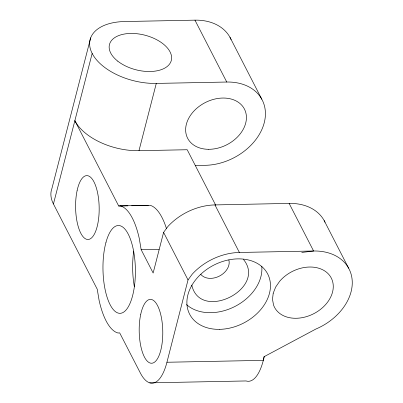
<?xml version="1.0" encoding="UTF-8"?>
<svg xmlns="http://www.w3.org/2000/svg" width="403" height="403" viewBox="0 0 403 403"><rect width="100%" height="100%" fill="white"/><g stroke="black" fill="none" stroke-linecap="round" stroke-linejoin="round"><path stroke-width="0.6" d="M263.99 356.806L263.32 360.358A51.886 19.148 88.9 0 1 246.097 380.951L149.715 382.85M166.943 362.257L188.025 279.939L192.276 274.116A51.886 38.497 -27.2 0 1 239.387 252.469L313.594 251.004A51.886 38.497 -27.2 0 1 352.257 281.757A51.886 38.497 -27.2 0 1 315.801 329.08L264.292 356.584L263.32 360.358L166.943 362.257A51.886 19.148 88.9 0 1 140.33 372.961L119.686 332.888L118.049 333.004A63.86 23.57 88.9 0 1 99.143 300.583L97.229 289.188L53.438 203.983A51.886 29.041 14.4 0 1 51.947 188.387L90.68 37.832M53.438 203.983L92.166 53.433A51.886 29.041 14.4 0 1 124.482 21.54L194.951 20.15A51.886 38.497 -27.2 0 1 231.1 39.57M127.968 205.807L118.699 205.993L74.862 120.699A51.886 29.041 14.4 0 0 138.98 150.687L156.283 83.421L226.753 82.031A51.886 38.497 -27.2 0 1 264.252 122.719A51.886 38.497 -27.2 0 1 205.323 165.316L195.435 165.507M325.025 222.26A51.886 38.497 -27.2 0 0 289.132 203.404L214.95 204.92A51.886 38.497 -27.2 0 0 167.839 226.567L163.588 232.395L153.145 273.017L141.156 249.689L139.237 238.294A63.86 23.57 88.9 0 0 120.336 205.873L118.699 205.993M301.741 252.444L313.594 251.004L289.132 203.404M138.98 150.687L187.194 149.735L215.65 205.112M120.336 205.873L150.007 205.288A63.86 23.57 88.9 0 1 166.469 228.592M131.68 205.737L148.369 205.404M141.156 249.689L159.079 249.336M243.488 259.467C267.36 288.739 200.125 322.425 191.768 285.092M230.002 37.353L261.804 99.234M324.183 220.612L348.645 268.212M194.951 20.15L226.753 82.031M214.95 204.92L239.387 252.469M264.101 356.217L264.292 356.584M163.588 232.395L188.025 279.939M134.34 286.604A43.902 16.201 88.9 0 1 133.746 251.054M156.283 83.421A51.886 29.041 14.4 0 1 92.166 53.433M261.769 266.307A43.902 32.578 -27.2 0 1 234.768 306.547A43.902 32.578 -27.2 0 1 186.498 304.567M228.864 259.965A15.964 11.848 -27.2 0 1 219.383 276.105A15.964 11.848 -27.2 0 1 200.77 274.347M273.209 293.233L272.493 299.348L273.546 305.076A31.933 23.691 -27.2 0 0 316.536 312.129A31.933 23.691 -27.2 0 0 326.752 272.428A31.933 23.691 -27.2 0 0 279.672 281.259L275.652 287.082L273.209 293.233M117.772 61.17A31.933 17.873 14.4 0 0 170.358 62.813A31.933 17.873 14.4 0 0 133.015 33.454A31.933 17.873 14.4 0 0 117.772 61.17M140.707 314.4A31.933 11.783 88.9 0 0 151.125 363.224A31.933 11.783 88.9 0 0 161.145 316.33A31.933 11.783 88.9 0 0 140.707 314.4M77.104 190.644A31.933 11.783 88.9 0 0 87.522 239.468A31.933 11.783 88.9 0 0 97.541 192.569A31.933 11.783 88.9 0 0 77.104 190.644M208.255 149.301A31.933 23.691 -27.2 0 0 245.372 111.243A31.933 23.691 -27.2 0 0 194.483 110.467A31.933 23.691 -27.2 0 0 208.255 149.301M106.014 242.213A43.902 16.201 88.9 0 0 117.58 312.874A43.902 16.201 88.9 0 0 133.977 253.235A43.902 16.201 88.9 0 0 106.014 242.213M219.61 329.347A43.902 32.578 -27.2 0 0 268.539 275.798A43.902 32.578 -27.2 0 0 197.878 277.188A43.902 32.578 -27.2 0 0 219.61 329.347"/></g></svg>
